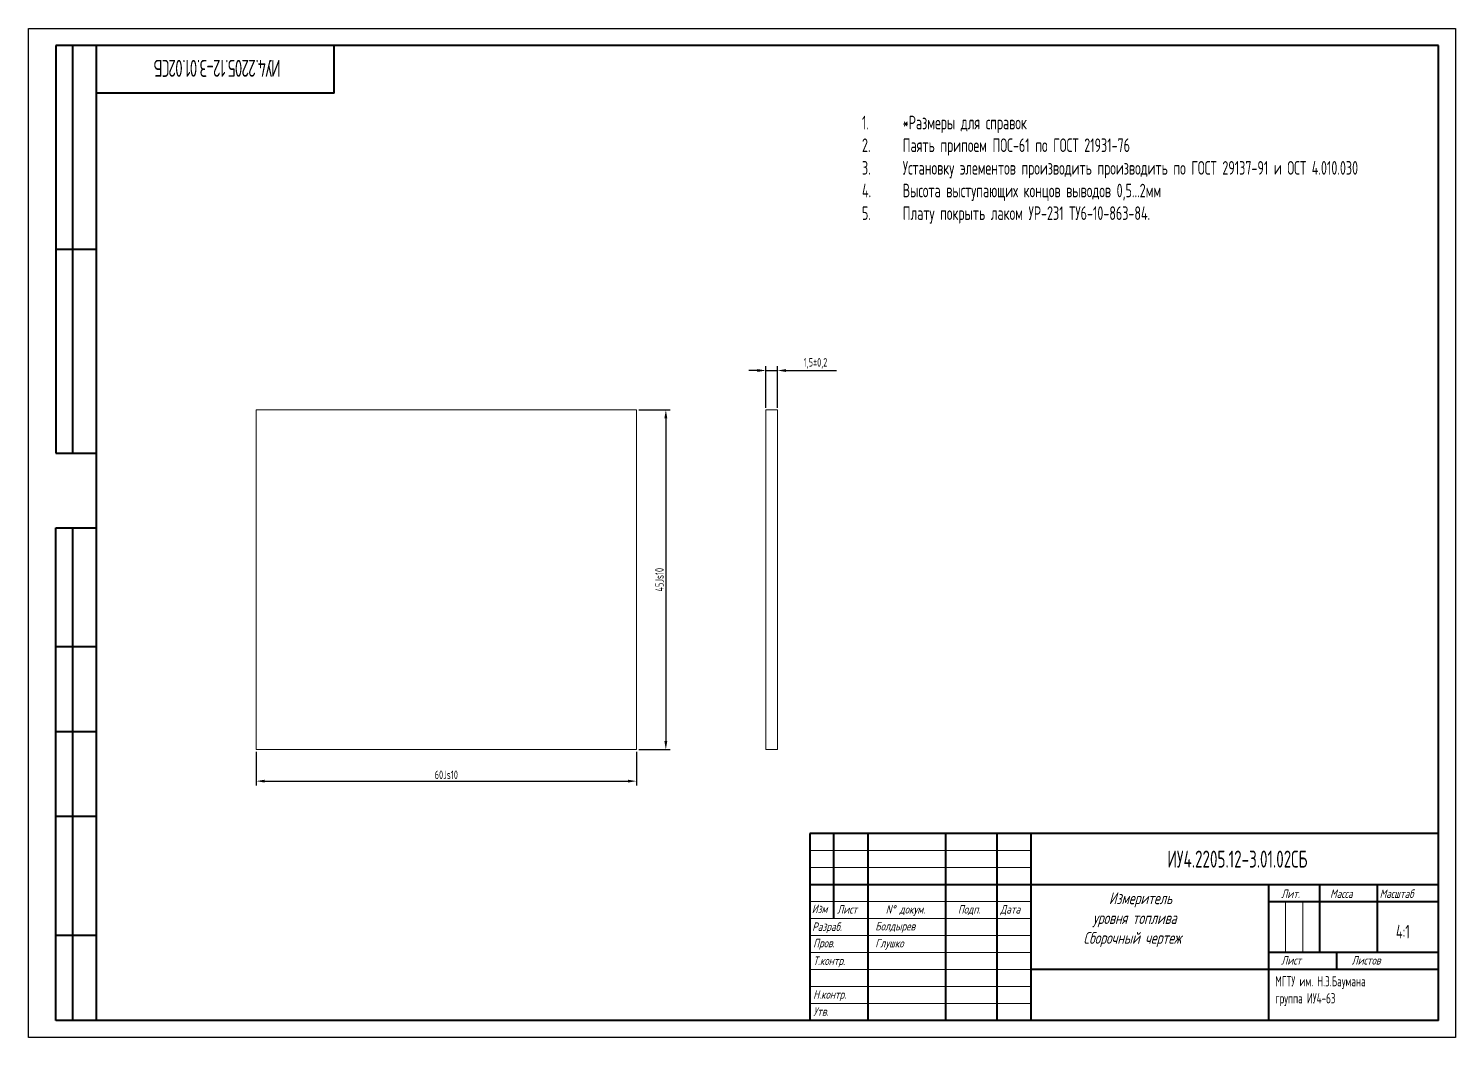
# Model space of a CAD drawing. Extents: x 2016 to 2756, y -1517 to 380.
# Drawn here: x 2172.5 to 2592.5, y -237.5 to 59.5 of the extents above; entities that cross this region are included whole.
import ezdxf

# ---------------------------------------------------------------- set-up
doc = ezdxf.new("R2010")
doc.units = 0
doc.header["$MEASUREMENT"] = 0
doc.layers.get('0').update_dxf_attribs({"color": 10, "linetype": 'CONTINUOUS', "lineweight": 15})
doc.layers.get('DEFPOINTS').update_dxf_attribs({"linetype": 'CONTINUOUS'})
doc.layers.add('KONTUR', color=7, linetype='CONTINUOUS')
for name, color, linetype, lineweight in [('Основная', 7, 'CONTINUOUS', 40), ('основная моя', 9, 'CONTINUOUS', 15), ('текст', 7, 'CONTINUOUS', 30), ('тонкая', 160, 'CONTINUOUS', 9)]:
    doc.layers.add(name, color=color, linetype=linetype, lineweight=lineweight)
doc.styles.add('ЕСКД', font='eskd15.shx', dxfattribs={"width": 0.8, "height": 5})
doc.styles.add('стиль1', font='romans.shx', dxfattribs={"width": 0.75, "oblique": 15, "height": 3.5})
doc.dimstyles.get("Standard").update_dxf_attribs({"dimtxt": 3, "dimasz": 3, "dimexe": 2.5, "dimexo": 2.5, "dimgap": 1.5, "dimtad": 0, "dimtih": 1, "dimtoh": 1, "dimdec": 4, "dimzin": 0, "dimdsep": 46, "dimtxsty": 'Standard', "dimcen": -3, "dimdle": 1.25, "dimadec": 0, "dimazin": 0, "dimtfac": 0.75, "dimtdec": 4, "dimtofl": 0, "dimtmove": 0, "dimatfit": 3, "dimfxl": 1, "dimtvp": 1.5, "dimtolj": 1, "dimtzin": 0, "dimarcsym": 0})

# ---------------------------------------------------------------- blocks, each defined once
blk = doc.blocks.new('*D4')
at = {"layer": 'DEFPOINTS', "color": 0, "transparency": 16777216}
for p in [(2239.51, -152.73), (2351.51, -152.73), (2351.51, -162.03)]:
    blk.add_point(p, dxfattribs=at)
at = {"layer": 'основная моя', "color": 0, "lineweight": -2, "transparency": 16777216}
for p, q in [((2239.51, -153.36), (2239.51, -163.28)), ((2351.51, -153.36), (2351.51, -163.28)), ((2242.01, -162.03), (2349.01, -162.03))]:
    blk.add_line(p, q, dxfattribs=at)
at = {"layer": 'основная моя', "color": 0, "transparency": 16777216}
for points in [[(2242.01, -161.61), (2242.01, -162.44), (2239.51, -162.03)], [(2349.01, -161.61), (2349.01, -162.44), (2351.51, -162.03)]]:
    blk.add_solid(points, dxfattribs=at)
at = {"layer": 'основная моя', "color": 0, "transparency": 16777216, "insert": (2295.51, -160.15), "char_height": 2.5, "attachment_point": 5, "style": 'ЕСКД'}
blk.add_mtext('\\A1;60Js10', dxfattribs=at)
blk = doc.blocks.new('*D5')
at = {"layer": 'DEFPOINTS', "color": 0, "transparency": 16777216}
for p in [(2351.51, -52.73), (2351.51, -152.73), (2360.12, -152.73)]:
    blk.add_point(p, dxfattribs=at)
at = {"layer": 'основная моя', "color": 0, "lineweight": -2, "transparency": 16777216}
for p, q in [((2352.14, -52.73), (2361.37, -52.73)), ((2360.12, -55.23), (2360.12, -150.23)), ((2352.14, -152.73), (2361.37, -152.73))]:
    blk.add_line(p, q, dxfattribs=at)
at = {"layer": 'основная моя', "color": 0, "transparency": 16777216}
for points in [[(2359.7, -55.23), (2360.54, -55.23), (2360.12, -52.73)], [(2359.7, -150.23), (2360.54, -150.23), (2360.12, -152.73)]]:
    blk.add_solid(points, dxfattribs=at)
at = {"layer": 'основная моя', "color": 0, "transparency": 16777216, "insert": (2358.24, -102.73), "char_height": 2.5, "attachment_point": 5, "rotation": 90, "style": 'ЕСКД'}
blk.add_mtext('\\A1;45Js10', dxfattribs=at)
blk = doc.blocks.new('*D6')
at = {"layer": 'DEFPOINTS', "color": 0, "transparency": 16777216}
for p in [(2393.02, -41.15), (2389.59, -52.73), (2393.02, -52.73)]:
    blk.add_point(p, dxfattribs=at)
at = {"layer": 'основная моя', "color": 0, "lineweight": -2, "transparency": 16777216}
for p, q in [((2387.09, -41.15), (2384.59, -41.15)), ((2389.59, -52.11), (2389.59, -39.9)), ((2389.59, -41.15), (2393.02, -41.15)), ((2393.02, -52.11), (2393.02, -39.9)), ((2395.52, -41.15), (2410.32, -41.15))]:
    blk.add_line(p, q, dxfattribs=at)
at = {"layer": 'основная моя', "color": 0, "transparency": 16777216}
for points in [[(2387.09, -40.73), (2387.09, -41.57), (2389.59, -41.15)], [(2395.52, -40.73), (2395.52, -41.57), (2393.02, -41.15)]]:
    blk.add_solid(points, dxfattribs=at)
at = {"layer": 'основная моя', "color": 0, "transparency": 16777216, "insert": (2404.17, -39.04), "char_height": 2.5, "attachment_point": 5, "style": 'ЕСКД'}
blk.add_mtext('\\A1;1,5%%P0,2', dxfattribs=at)

msp = doc.modelspace()

# ---------------------------------------------------------------- linework, layer by layer
msp.add_line((2537.53772, -232.48047), (2537.53772, -232.48047))
msp.add_lwpolyline([(2389.59302, -52.73103), (2393.0215, -52.73103), (2393.0215, -152.73103), (2389.59302, -152.73103)], close=True)
at = {"layer": 'KONTUR'}
for p, q in [((2172.53772, -237.48047), (2172.53772, 59.51953)), ((2172.53772, 59.51953), (2592.53772, 59.51953)), ((2592.53772, 59.51953), (2592.53772, -237.48047)), ((2592.53772, -237.48047), (2172.53772, -237.48047))]:
    msp.add_line(p, q, dxfattribs=at)
at = {"layer": 'Основная'}
for p, q in [((2180.53772, 54.51953), (2180.53772, -65.48047)), ((2587.53772, 54.51953), (2180.53772, 54.51953)), ((2185.53772, -65.48047), (2185.53772, 54.51953)), ((2192.53772, -192.48047), (2192.53772, 54.51953)), ((2262.53772, 40.51953), (2262.53772, 54.51953)), ((2587.53772, -232.48047), (2587.53772, 54.51953)), ((2262.53772, 40.51953), (2192.53772, 40.51953)), ((2192.53772, -5.48047), (2180.53772, -5.48047)), ((2180.53772, -65.48047), (2192.53772, -65.48047)), ((2180.53772, -232.48047), (2180.53772, -87.48047)), ((2180.53772, -87.48047), (2192.53772, -87.48047)), ((2185.53772, -232.48047), (2185.53772, -87.48047)), ((2192.53772, -122.48047), (2180.53772, -122.48047)), ((2192.53772, -147.48047), (2180.53772, -147.48047)), ((2192.53772, -172.48047), (2180.53772, -172.48047)), ((2402.53772, -177.48047), (2402.53772, -232.48047)), ((2587.53772, -177.48047), (2402.53772, -177.48047)), ((2409.53772, -202.48047), (2409.53772, -177.48047)), ((2419.53772, -177.48047), (2419.53772, -232.48047)), ((2442.53772, -232.48047), (2442.53772, -177.48047)), ((2457.53772, -177.48047), (2457.53772, -232.48047)), ((2467.53772, -177.48047), (2467.53772, -232.48047)), ((2192.53772, -232.48047), (2192.53772, -192.48047)), ((2402.53772, -192.48047), (2587.53772, -192.48047)), ((2537.53772, -192.48047), (2537.53772, -232.48047)), ((2552.53772, -192.48047), (2552.53772, -212.48047)), ((2569.53772, -192.48047), (2569.53772, -212.48047)), ((2537.53772, -197.48047), (2587.53772, -197.48047)), ((2192.53772, -207.48047), (2180.53772, -207.48047)), ((2587.53772, -212.48047), (2537.53772, -212.48047)), ((2557.53772, -212.48047), (2557.53772, -217.48047)), ((2587.53772, -217.48047), (2467.53772, -217.48047)), ((2587.53772, -232.48047), (2180.53772, -232.48047))]:
    msp.add_line(p, q, dxfattribs=at)
at = {"layer": 'основная моя'}
msp.add_lwpolyline([(2239.51166, -152.73103), (2351.51166, -152.73103), (2351.51166, -52.73103), (2239.51166, -52.73103)], close=True, dxfattribs=at)
at = {"layer": 'тонкая'}
for p, q in [((2467.53772, -182.48047), (2402.53772, -182.48047)), ((2467.53772, -187.48047), (2402.53772, -187.48047)), ((2467.53772, -197.48047), (2402.53772, -197.48047)), ((2542.52536, -197.68916), (2542.52536, -212.48047)), ((2547.60331, -197.68916), (2547.60331, -212.48047)), ((2467.53772, -202.48047), (2402.53772, -202.48047)), ((2402.53772, -207.48047), (2467.53772, -207.48047)), ((2467.53772, -212.48047), (2402.53772, -212.48047)), ((2467.53772, -217.48047), (2402.53772, -217.48047))]:
    msp.add_line(p, q, dxfattribs=at)
for points in [[(2402.53772, -222.48047), (2467.53772, -222.48047)], [(2402.53772, -227.48047), (2467.53772, -227.48047)]]:
    msp.add_lwpolyline(points, dxfattribs=at)

# ---------------------------------------------------------------- texts
at = {"layer": 'основная моя', "insert": (2228.18901, 47.8028), "char_height": 5, "attachment_point": 5, "rotation": 180, "style": 'ЕСКД'}
msp.add_mtext_dynamic_manual_height_columns('\\pt0,10,50;{\\T0.9;ИУ4.2205.12-3.01.02СБ}', width=63.1351135, gutter_width=20, heights=[13.50132], dxfattribs=at)
at = {"layer": 'основная моя'}
for s, width, heights, insert, char_height, attachment_point, style in [('\\pi-12,l16,t16;1.^I*Размеры для справок\\P2.^IПаять припоем ПОС-61 по ГОСТ 21931-76\\P3.^IУстановку элементов производить производить по ГОСТ 29137-91 и ОСТ 4.010.030\\P4.^IВысота выступающих концов выводов 0,5...2мм\\P5.^IПлату покрыть лаком УР-231 ТУ6-10-863-84.', 161.459074, [0], (2413.85224, 33.8399), 4, 1, 'ЕСКД'), ('\\pt0,10,50;ИУ4.2205.12-3.01.02СБ', 112.4705055, [13.50132], (2528.36077, -184.97526), 5, 5, 'ЕСКД'), ('\\pi23;{\\fGOST Type BU|b0|i0|c204|p2;\\C0;Измеритель\\P\\pi18.25;уровня топлива\\P\\pi15.487;Сборочный чертеж}', 70, [0], (2467.53772, -194.74829), 3.5, 1, 'стиль1'), ('Болдырев', 17.8767788, [0], (2421.76601, -203.4673), 2.5, 1, 'стиль1'), ('4:1', 13.3355969, [0], (2575.02456, -204.31348), 4, 1, 'ЕСКД'), ('Глушко', 17.8767788, [0], (2421.76601, -208.4673), 2.5, 1, 'стиль1'), ('МГТУ им. Н.Э.Баумана\\Pгруппа ИУ4-63', 45.8994407, [0], (2539.51882, -219.43608), 3, 1, 'ЕСКД')]:
    msp.add_mtext_dynamic_manual_height_columns(s, width=width, gutter_width=20, heights=heights, dxfattribs=dict(at, insert=insert, char_height=char_height, attachment_point=attachment_point, style=style))
at = {"layer": 'текст', "style": 'стиль1', "oblique": 15, "width": 0.75}
for s, p in [('Лит.', (2541.25569, -196.41528)), ('Масса', (2555.63019, -196.41528)), ('Масштаб', (2570.22241, -196.41528)), ('Изм', (2403.08285, -200.86835)), ('Лист', (2410.55861, -201.01865)), ('N%%d докум. ', (2424.84228, -201.01865)), ('Подп.', (2446.09478, -201.01865)), ('Дата', (2458.54589, -201.01865)), ('Разраб.', (2403.19902, -206.11928)), ('Пров.', (2403.49992, -210.9514)), ('Т.контр.', (2403.49992, -216.14631)), ('Лист', (2541.25569, -216.02915)), ('Листов', (2561.9801, -216.02915)), ('Н.контр.', (2403.49992, -226.06853)), ('Утв.', (2403.49992, -231.08814))]:
    msp.add_text(s, height=2.5, dxfattribs=at).set_placement(p)

# ---------------------------------------------------------------- dimensions: what is measured, and where the dimension line sits
at = {"layer": 'основная моя'}
for base, p1, p2, text, picture, middle in [((2393.0215, -41.15064), (2389.59302, -52.73103), (2393.0215, -52.73103), '1,5%%P0,2', '*D6', (2404.17031, -39.03755)), ((2351.51166, -162.02827), (2239.51166, -152.73103), (2351.51166, -152.73103), '60Js10', '*D4', (2295.51166, -160.15327))]:
    dim = msp.add_linear_dim(base=base, p1=p1, p2=p2, text=text, dimstyle='Standard', override={"dimtxt": 2.5, "dimasz": 2.5, "dimexe": 1.25, "dimexo": 0.625, "dimgap": 0.625, "dimtad": 1, "dimtih": 0, "dimtoh": 0, "dimzin": 8, "dimlunit": 6, "dimtxsty": 'ЕСКД', "dimcen": 2.5, "dimtofl": 1, "dimtvp": 0}, dxfattribs=at)
    dim.commit()
    dim.dimension.update_dxf_attribs({"geometry": picture, "text_midpoint": middle})
dim = msp.add_linear_dim(base=(2360.11955, -152.73103), p1=(2351.51166, -52.73103), p2=(2351.51166, -152.73103), angle=90, text='45Js10', dimstyle='Standard', override={"dimtxt": 2.5, "dimasz": 2.5, "dimexe": 1.25, "dimexo": 0.625, "dimgap": 0.625, "dimtad": 1, "dimtih": 0, "dimtoh": 0, "dimzin": 8, "dimlunit": 6, "dimtxsty": 'ЕСКД', "dimcen": 2.5, "dimtofl": 1, "dimtvp": 0}, dxfattribs=at)
dim.commit()
dim.dimension.update_dxf_attribs({"geometry": '*D5', "text_midpoint": (2360.11955, -102.73103), "dimtype": 160})

doc.saveas('drawing.dxf')
